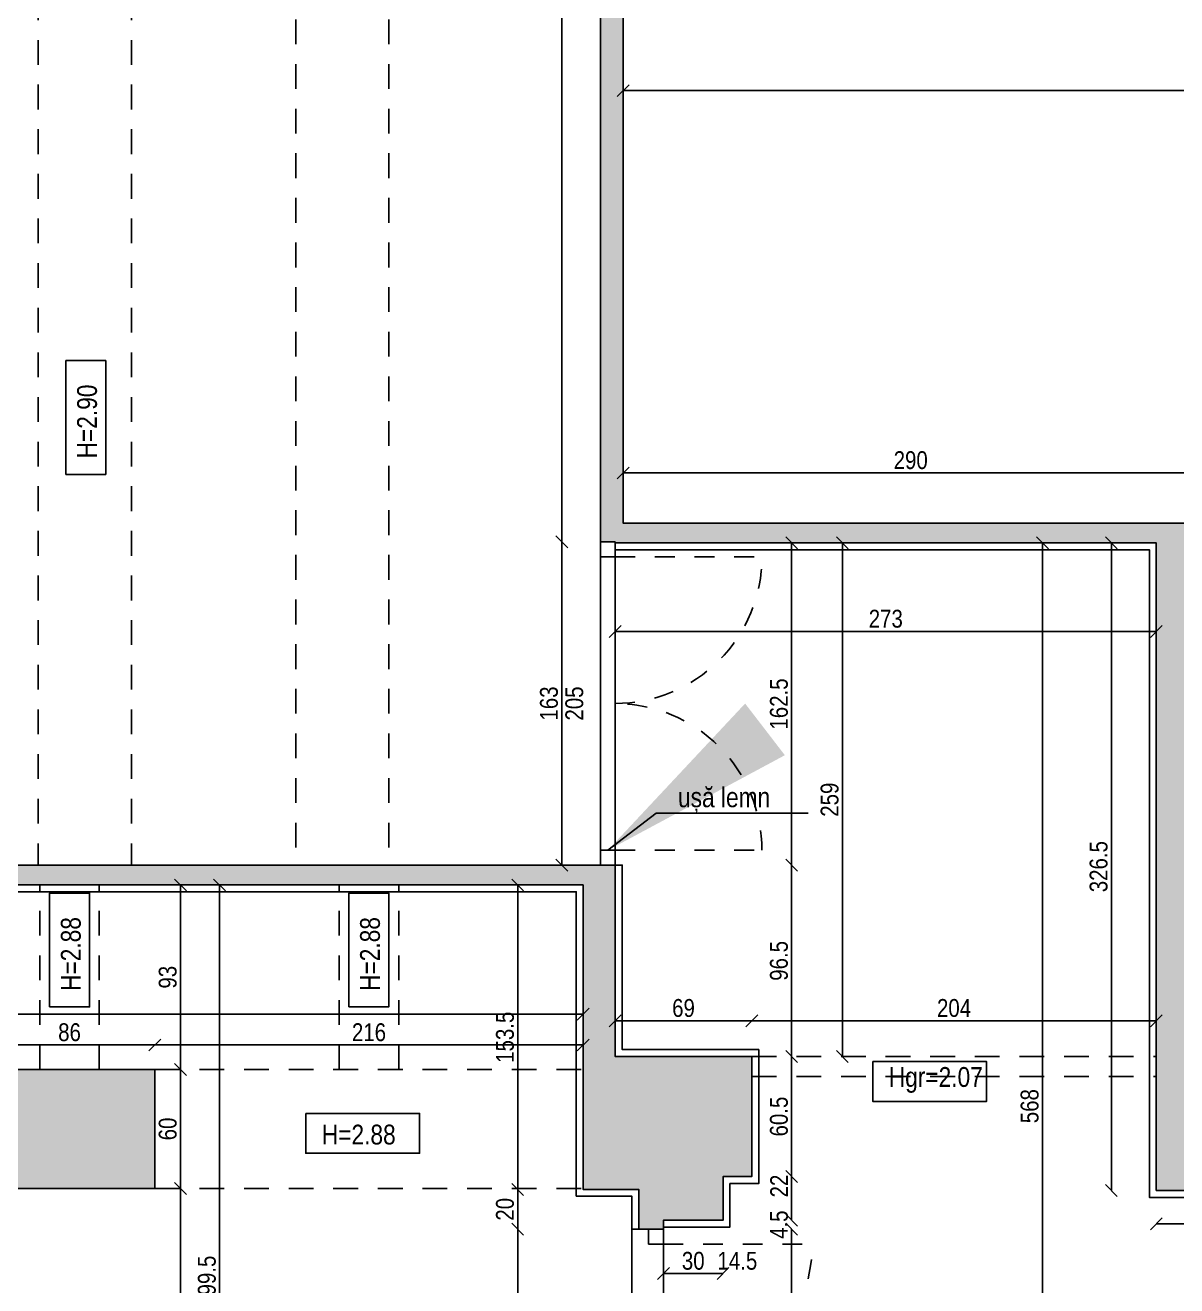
# Model space of a CAD drawing. Header units: metres. Extents: x 493 to 630, y -132 to -15.
# Drawn here: x 526.64 to 532.45, y -90.17 to -83.81 of the extents above; entities that cross this region are included whole.
import ezdxf
from ezdxf import colors
from ezdxf.entities.mleader import LeaderData, LeaderLine
from ezdxf.math import Vec2, Vec3

# ---------------------------------------------------------------- set-up
doc = ezdxf.new("R2010")
doc.units = ezdxf.units.M
doc.header["$MEASUREMENT"] = 0
doc.header["$PDMODE"] = 3
doc.linetypes.add('HIDDEN', pattern=[0.375, 0.25, -0.125])
doc.linetypes.add('HIDDEN2', pattern=[0.1875, 0.125, -0.0625])
for name, color, linetype in [('a_caramida', 2, 'Continuous'), ('a_cote_50', 9, 'Continuous'), ('a_grinzi', 253, 'HIDDEN'), ('a_pereti_hasuri', 253, 'Continuous'), ('a_punctat', 40, 'HIDDEN2'), ('a_tamplarie_usi', 6, 'Continuous'), ('a_text', 7, 'Continuous'), ('a_vederi', 74, 'Continuous')]:
    doc.layers.add(name, color=color, linetype=linetype)
doc.layers.add('a_suprafete', color=7, linetype='Continuous', plot=False)
doc.styles.get("Standard").update_dxf_attribs({"font": 'ARIALN.TTF'})
doc.dimstyles.new('50 cote', dxfattribs={"dimtxt": 0.09, "dimasz": 0.06, "dimexe": 0, "dimexo": 0, "dimgap": 0.018, "dimtad": 1, "dimdec": 1, "dimlfac": 100, "dimrnd": 0.5, "dimdsep": 46, "dimtxsty": 'Standard', "dimblk": 'OBLIQUE', "dimcen": 0.00045, "dimclrd": 256, "dimclrt": 4, "dimadec": 1, "dimazin": 0, "dimtfac": 1, "dimtdec": 1, "dimtix": 1, "dimtofl": 0, "dimtmove": 0, "dimatfit": 3, "dimldrblk": 'OBLIQUE', "dimfxl": 0, "dimtolj": 1, "dimtzin": 0, "dimarcsym": 0})
pattern_1 = [(45, (-4876.954644, 8292.469365), (-0.04419417382, 0.04419417382), []), (45, (-4876.91045, 8292.469365), (-0.04419417382, 0.04419417382), [0.03125, -0.015625])]

# ---------------------------------------------------------------- blocks, each defined once
blk = doc.blocks.new('_Oblique')
at = {"color": 0, "linetype": 'ByBlock', "lineweight": -2}
blk.add_line((-0.5, -0.5), (0.5, 0.5), dxfattribs=at)
blk = doc.blocks.new('*D301')
at = {"layer": 'a_cote_50', "lineweight": -2, "ltscale": 0.3}
blk.add_line((539.0048, -84.1399), (529.6548, -84.1399), dxfattribs=at)
at = {"layer": 'Defpoints', "color": 0, "ltscale": 0.3}
for p in [(529.6548, -84.1399), (529.6548, -84.5346), (539.0048, -84.5346)]:
    blk.add_point(p, dxfattribs=at)
at = {"layer": 'a_cote_50', "lineweight": -2, "ltscale": 0.3, "xscale": 0.06, "yscale": 0.06, "zscale": 0.06, "rotation": 180}
blk.add_blockref('_Oblique', (529.6548, -84.1399), dxfattribs=at)
at = {"layer": 'a_cote_50', "lineweight": -2, "ltscale": 0.3, "xscale": 0.06, "yscale": 0.06, "zscale": 0.06}
blk.add_blockref('_Oblique', (539.0048, -84.1399), dxfattribs=at)
at = {"layer": 'a_cote_50', "color": 4, "ltscale": 0.3, "insert": (534.3298, -84.076), "char_height": 0.09, "attachment_point": 5}
blk.add_mtext('\\A1;935', dxfattribs=at)
blk = doc.blocks.new('*D294')
at = {"layer": 'a_cote_50', "lineweight": -2, "ltscale": 0.3}
blk.add_line((533.5273, -80.1196), (533.5273, -86.3196), dxfattribs=at)
at = {"layer": 'Defpoints', "color": 0, "ltscale": 0.3}
for p in [(530.06, -80.1196), (530.06, -86.3196), (533.5273, -86.3196)]:
    blk.add_point(p, dxfattribs=at)
at = {"layer": 'a_cote_50', "lineweight": -2, "ltscale": 0.3, "xscale": 0.06, "yscale": 0.06, "zscale": 0.06}
for p, rotation in [((533.5273, -80.1196), 90), ((533.5273, -86.3196), 270)]:
    blk.add_blockref('_Oblique', p, dxfattribs=dict(at, rotation=rotation))
at = {"layer": 'a_cote_50', "color": 4, "ltscale": 0.3, "insert": (533.4634, -83.2196), "char_height": 0.09, "attachment_point": 5, "rotation": 90}
blk.add_mtext('\\A1;620', dxfattribs=at)
blk = doc.blocks.new('*D295')
at = {"layer": 'a_cote_50', "lineweight": -2, "ltscale": 0.3}
blk.add_line((533.5273, -86.3196), (533.5273, -89.1196), dxfattribs=at)
at = {"layer": 'Defpoints', "color": 0, "ltscale": 0.3}
for p in [(529.77, -86.3196), (532.67, -89.1196), (533.5273, -89.1196)]:
    blk.add_point(p, dxfattribs=at)
at = {"layer": 'a_cote_50', "lineweight": -2, "ltscale": 0.3, "xscale": 0.06, "yscale": 0.06, "zscale": 0.06}
for p, rotation in [((533.5273, -86.3196), 90), ((533.5273, -89.1196), 270)]:
    blk.add_blockref('_Oblique', p, dxfattribs=dict(at, rotation=rotation))
at = {"layer": 'a_cote_50', "color": 4, "ltscale": 0.3, "insert": (533.4634, -87.7196), "char_height": 0.09, "attachment_point": 5, "rotation": 90}
blk.add_mtext('\\A1;280', dxfattribs=at)
blk = doc.blocks.new('*D297')
at = {"layer": 'a_cote_50', "lineweight": -2, "ltscale": 0.3}
blk.add_line((532.5548, -86.0673), (529.6548, -86.0673), dxfattribs=at)
at = {"layer": 'Defpoints', "color": 0, "ltscale": 0.3}
for p in [(529.6548, -86.0673), (529.6548, -86.3196), (532.5548, -86.3196)]:
    blk.add_point(p, dxfattribs=at)
at = {"layer": 'a_cote_50', "lineweight": -2, "ltscale": 0.3, "xscale": 0.06, "yscale": 0.06, "zscale": 0.06, "rotation": 180}
blk.add_blockref('_Oblique', (529.6548, -86.0673), dxfattribs=at)
at = {"layer": 'a_cote_50', "lineweight": -2, "ltscale": 0.3, "xscale": 0.06, "yscale": 0.06, "zscale": 0.06}
blk.add_blockref('_Oblique', (532.5548, -86.0673), dxfattribs=at)
at = {"layer": 'a_cote_50', "color": 4, "ltscale": 0.3, "insert": (531.1048, -86.0033), "char_height": 0.09, "attachment_point": 5}
blk.add_mtext('\\A1;290', dxfattribs=at)
blk = doc.blocks.new('*D264')
at = {"layer": 'a_cote_50', "lineweight": -2, "ltscale": 0.3}
blk.add_line((529.345, -80.1146), (529.345, -86.4146), dxfattribs=at)
at = {"layer": 'Defpoints', "color": 0, "ltscale": 0.3}
for p in [(529.5398, -80.1146), (529.345, -86.4146), (529.5398, -86.4146)]:
    blk.add_point(p, dxfattribs=at)
at = {"layer": 'a_cote_50', "lineweight": -2, "ltscale": 0.3, "xscale": 0.06, "yscale": 0.06, "zscale": 0.06}
for p, rotation in [((529.345, -80.1146), 90), ((529.345, -86.4146), 270)]:
    blk.add_blockref('_Oblique', p, dxfattribs=dict(at, rotation=rotation))
at = {"layer": 'a_cote_50', "color": 4, "ltscale": 0.3, "insert": (529.281, -83.2646), "char_height": 0.09, "attachment_point": 5, "rotation": 90}
blk.add_mtext('\\A1;630', dxfattribs=at)
blk = doc.blocks.new('*D265')
at = {"layer": 'a_cote_50', "lineweight": -2, "ltscale": 0.3}
blk.add_line((529.345, -86.4146), (529.345, -88.0446), dxfattribs=at)
at = {"layer": 'Defpoints', "color": 0, "ltscale": 0.3}
for p in [(529.5398, -86.4146), (529.345, -88.0446), (529.3476, -88.0446)]:
    blk.add_point(p, dxfattribs=at)
at = {"layer": 'a_cote_50', "lineweight": -2, "ltscale": 0.3, "xscale": 0.06, "yscale": 0.06, "zscale": 0.06}
for p, rotation in [((529.345, -86.4146), 90), ((529.345, -88.0446), 270)]:
    blk.add_blockref('_Oblique', p, dxfattribs=dict(at, rotation=rotation))
at = {"layer": 'a_cote_50', "color": 4, "ltscale": 0.3, "char_height": 0.09, "attachment_point": 5, "rotation": 90}
for s, insert in [('\\A1;163', (529.281, -87.2296)), ('\\A1;205', (529.4089, -87.2296))]:
    blk.add_mtext(s, dxfattribs=dict(at, insert=insert))
blk = doc.blocks.new('*D345')
at = {"layer": 'a_cote_50', "lineweight": -2, "ltscale": 0.3}
blk.add_line((529.123, -91.5296), (529.123, -89.8796), dxfattribs=at)
at = {"layer": 'Defpoints', "color": 0, "ltscale": 0.3}
for p in [(529.123, -89.8796), (529.7, -89.8796), (529.7, -91.5296)]:
    blk.add_point(p, dxfattribs=at)
at = {"layer": 'a_cote_50', "lineweight": -2, "ltscale": 0.3, "xscale": 0.06, "yscale": 0.06, "zscale": 0.06}
for p, rotation in [((529.123, -89.8796), 90), ((529.123, -91.5296), 270)]:
    blk.add_blockref('_Oblique', p, dxfattribs=dict(at, rotation=rotation))
at = {"layer": 'a_cote_50', "color": 4, "ltscale": 0.3, "char_height": 0.09, "attachment_point": 5, "rotation": 90}
for s, insert in [('\\A1;165', (529.0591, -90.7046)), ('\\A1;262', (529.187, -90.7046))]:
    blk.add_mtext(s, dxfattribs=dict(at, insert=insert))
blk = doc.blocks.new('*D346')
at = {"layer": 'a_cote_50', "lineweight": -2, "ltscale": 0.3}
blk.add_line((529.123, -89.8796), (529.123, -89.6796), dxfattribs=at)
at = {"layer": 'Defpoints', "color": 0, "ltscale": 0.3}
for p in [(529.123, -89.6796), (529.7, -89.6796), (529.7, -89.8796)]:
    blk.add_point(p, dxfattribs=at)
at = {"layer": 'a_cote_50', "lineweight": -2, "ltscale": 0.3, "xscale": 0.06, "yscale": 0.06, "zscale": 0.06}
for p, rotation in [((529.123, -89.6796), 90), ((529.123, -89.8796), 270)]:
    blk.add_blockref('_Oblique', p, dxfattribs=dict(at, rotation=rotation))
at = {"layer": 'a_cote_50', "color": 4, "ltscale": 0.3, "insert": (529.0591, -89.7796), "char_height": 0.09, "attachment_point": 5, "rotation": 90}
blk.add_mtext('\\A1;20', dxfattribs=at)
blk = doc.blocks.new('*D347')
at = {"layer": 'a_cote_50', "lineweight": -2, "ltscale": 0.3}
blk.add_line((529.123, -89.6796), (529.123, -88.1446), dxfattribs=at)
at = {"layer": 'Defpoints', "color": 0, "ltscale": 0.3}
for p in [(529.123, -88.1446), (529.42, -88.1446), (529.7, -89.6796)]:
    blk.add_point(p, dxfattribs=at)
at = {"layer": 'a_cote_50', "lineweight": -2, "ltscale": 0.3, "xscale": 0.06, "yscale": 0.06, "zscale": 0.06}
for p, rotation in [((529.123, -88.1446), 90), ((529.123, -89.6796), 270)]:
    blk.add_blockref('_Oblique', p, dxfattribs=dict(at, rotation=rotation))
at = {"layer": 'a_cote_50', "color": 4, "ltscale": 0.3, "insert": (529.0591, -88.9121), "char_height": 0.09, "attachment_point": 5, "rotation": 90}
blk.add_mtext('\\A1;153.5', dxfattribs=at)
blk = doc.blocks.new('*D348')
at = {"layer": 'a_cote_50', "lineweight": -2, "ltscale": 0.3}
blk.add_line((527.4225, -89.6746), (527.4225, -91.7346), dxfattribs=at)
at = {"layer": 'Defpoints', "color": 0, "ltscale": 0.3}
for p in [(527.3777, -89.6746), (527.3777, -91.7346), (527.4225, -91.7346)]:
    blk.add_point(p, dxfattribs=at)
at = {"layer": 'a_cote_50', "lineweight": -2, "ltscale": 0.3, "xscale": 0.06, "yscale": 0.06, "zscale": 0.06}
for p, rotation in [((527.4225, -89.6746), 90), ((527.4225, -91.7346), 270)]:
    blk.add_blockref('_Oblique', p, dxfattribs=dict(at, rotation=rotation))
at = {"layer": 'a_cote_50', "color": 4, "ltscale": 0.3, "insert": (527.3585, -90.7046), "char_height": 0.09, "attachment_point": 5, "rotation": 90}
blk.add_mtext('\\A1;206', dxfattribs=at)
blk = doc.blocks.new('*D349')
at = {"layer": 'a_cote_50', "lineweight": -2, "ltscale": 0.3}
blk.add_line((527.4225, -89.6746), (527.4225, -89.0746), dxfattribs=at)
at = {"layer": 'Defpoints', "color": 0, "ltscale": 0.3}
for p in [(527.4178, -89.0746), (527.4225, -89.0746), (527.3777, -89.6746)]:
    blk.add_point(p, dxfattribs=at)
at = {"layer": 'a_cote_50', "lineweight": -2, "ltscale": 0.3, "xscale": 0.06, "yscale": 0.06, "zscale": 0.06}
for p, rotation in [((527.4225, -89.0746), 90), ((527.4225, -89.6746), 270)]:
    blk.add_blockref('_Oblique', p, dxfattribs=dict(at, rotation=rotation))
at = {"layer": 'a_cote_50', "color": 4, "ltscale": 0.3, "insert": (527.3585, -89.3746), "char_height": 0.09, "attachment_point": 5, "rotation": 90}
blk.add_mtext('\\A1;60', dxfattribs=at)
blk = doc.blocks.new('*D350')
at = {"layer": 'a_cote_50', "lineweight": -2, "ltscale": 0.3}
blk.add_line((527.4225, -89.0746), (527.4225, -88.1446), dxfattribs=at)
at = {"layer": 'Defpoints', "color": 0, "ltscale": 0.3}
for p in [(527.4178, -88.1446), (527.4225, -88.1446), (527.4178, -89.0746)]:
    blk.add_point(p, dxfattribs=at)
at = {"layer": 'a_cote_50', "lineweight": -2, "ltscale": 0.3, "xscale": 0.06, "yscale": 0.06, "zscale": 0.06}
for p, rotation in [((527.4225, -88.1446), 90), ((527.4225, -89.0746), 270)]:
    blk.add_blockref('_Oblique', p, dxfattribs=dict(at, rotation=rotation))
at = {"layer": 'a_cote_50', "color": 4, "ltscale": 0.3, "insert": (527.3585, -88.6096), "char_height": 0.09, "attachment_point": 5, "rotation": 90}
blk.add_mtext('\\A1;93', dxfattribs=at)
blk = doc.blocks.new('*D351')
at = {"layer": 'a_cote_50', "lineweight": -2, "ltscale": 0.3}
blk.add_line((529.4531, -88.9512), (527.2931, -88.9512), dxfattribs=at)
at = {"layer": 'Defpoints', "color": 0, "ltscale": 0.3}
for p in [(527.2931, -88.9471), (527.2931, -88.9512), (529.4531, -88.9471)]:
    blk.add_point(p, dxfattribs=at)
at = {"layer": 'a_cote_50', "lineweight": -2, "ltscale": 0.3, "xscale": 0.06, "yscale": 0.06, "zscale": 0.06, "rotation": 180}
blk.add_blockref('_Oblique', (527.2931, -88.9512), dxfattribs=at)
at = {"layer": 'a_cote_50', "lineweight": -2, "ltscale": 0.3, "xscale": 0.06, "yscale": 0.06, "zscale": 0.06}
blk.add_blockref('_Oblique', (529.4531, -88.9512), dxfattribs=at)
at = {"layer": 'a_cote_50', "color": 4, "ltscale": 0.3, "insert": (528.3731, -88.8873), "char_height": 0.09, "attachment_point": 5}
blk.add_mtext('\\A1;216', dxfattribs=at)
blk = doc.blocks.new('*D352')
at = {"layer": 'a_cote_50', "lineweight": -2, "ltscale": 0.3}
blk.add_line((527.2931, -88.9512), (526.4331, -88.9512), dxfattribs=at)
at = {"layer": 'Defpoints', "color": 0, "ltscale": 0.3}
for p in [(526.4331, -88.9512), (527.2931, -88.9471), (526.4331, -89.1446)]:
    blk.add_point(p, dxfattribs=at)
at = {"layer": 'a_cote_50', "lineweight": -2, "ltscale": 0.3, "xscale": 0.06, "yscale": 0.06, "zscale": 0.06, "rotation": 180}
blk.add_blockref('_Oblique', (526.4331, -88.9512), dxfattribs=at)
at = {"layer": 'a_cote_50', "lineweight": -2, "ltscale": 0.3, "xscale": 0.06, "yscale": 0.06, "zscale": 0.06}
blk.add_blockref('_Oblique', (527.2931, -88.9512), dxfattribs=at)
at = {"layer": 'a_cote_50', "color": 4, "ltscale": 0.3, "insert": (526.8631, -88.8873), "char_height": 0.09, "attachment_point": 5}
blk.add_mtext('\\A1;86', dxfattribs=at)
blk = doc.blocks.new('*D360')
at = {"layer": 'a_cote_50', "lineweight": -2, "ltscale": 0.3}
blk.add_line((527.6198, -88.1446), (527.6198, -92.1396), dxfattribs=at)
at = {"layer": 'Defpoints', "color": 0, "ltscale": 0.3}
for p in [(527.4178, -88.1446), (527.4178, -92.1396), (527.6198, -92.1396)]:
    blk.add_point(p, dxfattribs=at)
at = {"layer": 'a_cote_50', "lineweight": -2, "ltscale": 0.3, "xscale": 0.06, "yscale": 0.06, "zscale": 0.06}
for p, rotation in [((527.6198, -88.1446), 90), ((527.6198, -92.1396), 270)]:
    blk.add_blockref('_Oblique', p, dxfattribs=dict(at, rotation=rotation))
at = {"layer": 'a_cote_50', "color": 4, "ltscale": 0.3, "insert": (527.5559, -90.1421), "char_height": 0.09, "attachment_point": 5, "rotation": 90}
blk.add_mtext('\\A1;399.5', dxfattribs=at)
blk = doc.blocks.new('*D361')
at = {"layer": 'a_cote_50', "lineweight": -2, "ltscale": 0.3}
blk.add_line((529.4531, -88.7961), (518.3331, -88.7961), dxfattribs=at)
at = {"layer": 'Defpoints', "color": 0, "ltscale": 0.3}
for p in [(518.3331, -88.7961), (518.3331, -88.9512), (529.4531, -88.9512)]:
    blk.add_point(p, dxfattribs=at)
at = {"layer": 'a_cote_50', "lineweight": -2, "ltscale": 0.3, "xscale": 0.06, "yscale": 0.06, "zscale": 0.06, "rotation": 180}
blk.add_blockref('_Oblique', (518.3331, -88.7961), dxfattribs=at)
at = {"layer": 'a_cote_50', "lineweight": -2, "ltscale": 0.3, "xscale": 0.06, "yscale": 0.06, "zscale": 0.06}
blk.add_blockref('_Oblique', (529.4531, -88.7961), dxfattribs=at)
at = {"layer": 'a_cote_50', "color": 4, "ltscale": 0.3, "insert": (524.1824, -88.733), "char_height": 0.09, "attachment_point": 5}
blk.add_mtext('\\A1;1112', dxfattribs=at)
blk = doc.blocks.new('*D620')
at = {"layer": 'a_cote_50', "lineweight": -2, "ltscale": 0.3}
blk.add_line((530.5045, -91.5296), (530.5045, -89.8796), dxfattribs=at)
at = {"layer": 'Defpoints', "color": 0, "ltscale": 0.3}
for p in [(529.8581, -89.8796), (530.5045, -89.8796), (529.9783, -91.5296)]:
    blk.add_point(p, dxfattribs=at)
at = {"layer": 'a_cote_50', "lineweight": -2, "ltscale": 0.3, "xscale": 0.06, "yscale": 0.06, "zscale": 0.06}
for p, rotation in [((530.5045, -89.8796), 90), ((530.5045, -91.5296), 270)]:
    blk.add_blockref('_Oblique', p, dxfattribs=dict(at, rotation=rotation))
at = {"layer": 'a_cote_50', "color": 4, "ltscale": 0.3, "insert": (530.4406, -90.7046), "char_height": 0.09, "attachment_point": 5, "rotation": 90}
blk.add_mtext('\\A1;165', dxfattribs=at)
blk = doc.blocks.new('*D621')
at = {"layer": 'Defpoints', "color": 0, "ltscale": 0.3}
for p in [(530.1583, -89.8346), (530.5045, -89.8346), (529.8581, -89.8796)]:
    blk.add_point(p, dxfattribs=at)
at = {"layer": 'a_cote_50', "color": 4, "ltscale": 0.3, "insert": (530.4408, -89.8571), "char_height": 0.09, "attachment_point": 5, "rotation": 90}
blk.add_mtext('\\A1;4.5', dxfattribs=at)
blk = doc.blocks.new('*D622')
at = {"layer": 'a_cote_50', "lineweight": -2, "ltscale": 0.3}
blk.add_line((530.5045, -89.8346), (530.5045, -89.6146), dxfattribs=at)
at = {"layer": 'Defpoints', "color": 0, "ltscale": 0.3}
for p in [(530.1583, -89.6146), (530.5045, -89.6146), (530.1583, -89.8346)]:
    blk.add_point(p, dxfattribs=at)
at = {"layer": 'a_cote_50', "lineweight": -2, "ltscale": 0.3, "xscale": 0.06, "yscale": 0.06, "zscale": 0.06}
for p, rotation in [((530.5045, -89.6146), 90), ((530.5045, -89.8346), 270)]:
    blk.add_blockref('_Oblique', p, dxfattribs=dict(at, rotation=rotation))
at = {"layer": 'a_cote_50', "color": 4, "ltscale": 0.3, "insert": (530.4414, -89.6624), "char_height": 0.09, "attachment_point": 5, "rotation": 90}
blk.add_mtext('\\A1;22', dxfattribs=at)
blk = doc.blocks.new('*D623')
at = {"layer": 'a_cote_50', "lineweight": -2, "ltscale": 0.3}
blk.add_line((530.5045, -89.6146), (530.5045, -89.0096), dxfattribs=at)
at = {"layer": 'Defpoints', "color": 0, "ltscale": 0.3}
for p in [(530.3033, -89.0096), (530.5045, -89.0096), (530.1583, -89.6146)]:
    blk.add_point(p, dxfattribs=at)
at = {"layer": 'a_cote_50', "lineweight": -2, "ltscale": 0.3, "xscale": 0.06, "yscale": 0.06, "zscale": 0.06}
for p, rotation in [((530.5045, -89.0096), 90), ((530.5045, -89.6146), 270)]:
    blk.add_blockref('_Oblique', p, dxfattribs=dict(at, rotation=rotation))
at = {"layer": 'a_cote_50', "color": 4, "ltscale": 0.3, "insert": (530.4406, -89.3121), "char_height": 0.09, "attachment_point": 5, "rotation": 90}
blk.add_mtext('\\A1;60.5', dxfattribs=at)
blk = doc.blocks.new('*D624')
at = {"layer": 'a_cote_50', "lineweight": -2, "ltscale": 0.3}
blk.add_line((530.5045, -89.0096), (530.5045, -88.0446), dxfattribs=at)
at = {"layer": 'Defpoints', "color": 0, "ltscale": 0.3}
for p in [(529.6148, -88.0446), (530.5045, -88.0446), (530.3033, -89.0096)]:
    blk.add_point(p, dxfattribs=at)
at = {"layer": 'a_cote_50', "lineweight": -2, "ltscale": 0.3, "xscale": 0.06, "yscale": 0.06, "zscale": 0.06}
for p, rotation in [((530.5045, -88.0446), 90), ((530.5045, -89.0096), 270)]:
    blk.add_blockref('_Oblique', p, dxfattribs=dict(at, rotation=rotation))
at = {"layer": 'a_cote_50', "color": 4, "ltscale": 0.3, "insert": (530.4406, -88.5271), "char_height": 0.09, "attachment_point": 5, "rotation": 90}
blk.add_mtext('\\A1;96.5', dxfattribs=at)
blk = doc.blocks.new('*D625')
at = {"layer": 'a_cote_50', "lineweight": -2, "ltscale": 0.3}
blk.add_line((530.5045, -88.0446), (530.5045, -86.4196), dxfattribs=at)
at = {"layer": 'Defpoints', "color": 0, "ltscale": 0.3}
for p in [(530.4806, -86.4196), (530.5045, -86.4196), (529.6148, -88.0446)]:
    blk.add_point(p, dxfattribs=at)
at = {"layer": 'a_cote_50', "lineweight": -2, "ltscale": 0.3, "xscale": 0.06, "yscale": 0.06, "zscale": 0.06}
for p, rotation in [((530.5045, -86.4196), 90), ((530.5045, -88.0446), 270)]:
    blk.add_blockref('_Oblique', p, dxfattribs=dict(at, rotation=rotation))
at = {"layer": 'a_cote_50', "color": 4, "ltscale": 0.3, "insert": (530.4406, -87.2321), "char_height": 0.09, "attachment_point": 5, "rotation": 90}
blk.add_mtext('\\A1;162.5', dxfattribs=at)
blk = doc.blocks.new('*D628')
at = {"layer": 'a_cote_50', "lineweight": -2, "ltscale": 0.3}
blk.add_line((529.6148, -88.8292), (530.3033, -88.8292), dxfattribs=at)
at = {"layer": 'Defpoints', "color": 0, "ltscale": 0.3}
for p in [(530.3033, -88.8292), (529.6148, -89.0096), (530.3033, -89.0096)]:
    blk.add_point(p, dxfattribs=at)
at = {"layer": 'a_cote_50', "lineweight": -2, "ltscale": 0.3, "xscale": 0.06, "yscale": 0.06, "zscale": 0.06, "rotation": 180}
blk.add_blockref('_Oblique', (529.6148, -88.8292), dxfattribs=at)
at = {"layer": 'a_cote_50', "lineweight": -2, "ltscale": 0.3, "xscale": 0.06, "yscale": 0.06, "zscale": 0.06}
blk.add_blockref('_Oblique', (530.3033, -88.8292), dxfattribs=at)
at = {"layer": 'a_cote_50', "color": 4, "ltscale": 0.3, "insert": (529.9591, -88.7652), "char_height": 0.09, "attachment_point": 5}
blk.add_mtext('\\A1;69', dxfattribs=at)
blk = doc.blocks.new('*D629')
at = {"layer": 'a_cote_50', "lineweight": -2, "ltscale": 0.3}
blk.add_line((530.3033, -88.8292), (532.3433, -88.8292), dxfattribs=at)
at = {"layer": 'Defpoints', "color": 0, "ltscale": 0.3}
for p in [(532.3433, -88.8292), (530.3033, -89.0096), (532.3433, -89.6846)]:
    blk.add_point(p, dxfattribs=at)
at = {"layer": 'a_cote_50', "lineweight": -2, "ltscale": 0.3, "xscale": 0.06, "yscale": 0.06, "zscale": 0.06, "rotation": 180}
blk.add_blockref('_Oblique', (530.3033, -88.8292), dxfattribs=at)
at = {"layer": 'a_cote_50', "lineweight": -2, "ltscale": 0.3, "xscale": 0.06, "yscale": 0.06, "zscale": 0.06}
blk.add_blockref('_Oblique', (532.3433, -88.8292), dxfattribs=at)
at = {"layer": 'a_cote_50', "color": 4, "ltscale": 0.3, "insert": (531.3233, -88.7652), "char_height": 0.09, "attachment_point": 5}
blk.add_mtext('\\A1;204', dxfattribs=at)
blk = doc.blocks.new('*D630')
at = {"layer": 'a_cote_50', "lineweight": -2, "ltscale": 0.3}
blk.add_line((529.8581, -90.1037), (530.1583, -90.1037), dxfattribs=at)
at = {"layer": 'Defpoints', "color": 0, "ltscale": 0.3}
for p in [(529.8581, -89.8346), (530.1583, -89.8346), (530.1583, -90.1037)]:
    blk.add_point(p, dxfattribs=at)
at = {"layer": 'a_cote_50', "lineweight": -2, "ltscale": 0.3, "xscale": 0.06, "yscale": 0.06, "zscale": 0.06, "rotation": 180}
blk.add_blockref('_Oblique', (529.8581, -90.1037), dxfattribs=at)
at = {"layer": 'a_cote_50', "lineweight": -2, "ltscale": 0.3, "xscale": 0.06, "yscale": 0.06, "zscale": 0.06}
blk.add_blockref('_Oblique', (530.1583, -90.1037), dxfattribs=at)
at = {"layer": 'a_cote_50', "color": 4, "ltscale": 0.3, "insert": (530.0082, -90.0398), "char_height": 0.09, "attachment_point": 5}
blk.add_mtext('\\A1;30', dxfattribs=at)
blk = doc.blocks.new('*D631')
at = {"layer": 'Defpoints', "color": 0, "ltscale": 0.3}
for p in [(530.3033, -89.6146), (530.1583, -89.8346), (530.3033, -90.1037)]:
    blk.add_point(p, dxfattribs=at)
at = {"layer": 'a_cote_50', "color": 4, "ltscale": 0.3, "insert": (530.2308, -90.0398), "char_height": 0.09, "attachment_point": 5}
blk.add_mtext('\\A1;14.5', dxfattribs=at)
blk = doc.blocks.new('*D632')
at = {"layer": 'a_cote_50', "lineweight": -2, "ltscale": 0.3}
blk.add_line((530.7601, -89.0096), (530.7601, -86.4196), dxfattribs=at)
at = {"layer": 'Defpoints', "color": 0, "ltscale": 0.3}
for p in [(530.3033, -86.4196), (530.7601, -86.4196), (530.3033, -89.0096)]:
    blk.add_point(p, dxfattribs=at)
at = {"layer": 'a_cote_50', "lineweight": -2, "ltscale": 0.3, "xscale": 0.06, "yscale": 0.06, "zscale": 0.06}
for p, rotation in [((530.7601, -86.4196), 90), ((530.7601, -89.0096), 270)]:
    blk.add_blockref('_Oblique', p, dxfattribs=dict(at, rotation=rotation))
at = {"layer": 'a_cote_50', "color": 4, "ltscale": 0.3, "insert": (530.6962, -87.7146), "char_height": 0.09, "attachment_point": 5, "rotation": 90}
blk.add_mtext('\\A1;259', dxfattribs=at)
blk = doc.blocks.new('*D633')
at = {"layer": 'a_cote_50', "lineweight": -2, "ltscale": 0.3}
blk.add_line((529.6148, -86.8665), (532.3433, -86.8665), dxfattribs=at)
at = {"layer": 'Defpoints', "color": 0, "ltscale": 0.3}
for p in [(529.6148, -86.4146), (532.3433, -86.4146), (532.3433, -86.8665)]:
    blk.add_point(p, dxfattribs=at)
at = {"layer": 'a_cote_50', "lineweight": -2, "ltscale": 0.3, "xscale": 0.06, "yscale": 0.06, "zscale": 0.06, "rotation": 180}
blk.add_blockref('_Oblique', (529.6148, -86.8665), dxfattribs=at)
at = {"layer": 'a_cote_50', "lineweight": -2, "ltscale": 0.3, "xscale": 0.06, "yscale": 0.06, "zscale": 0.06}
blk.add_blockref('_Oblique', (532.3433, -86.8665), dxfattribs=at)
at = {"layer": 'a_cote_50', "color": 4, "ltscale": 0.3, "insert": (530.9791, -86.8026), "char_height": 0.09, "attachment_point": 5}
blk.add_mtext('\\A1;273', dxfattribs=at)
blk = doc.blocks.new('*D634')
at = {"layer": 'a_cote_50', "lineweight": -2, "ltscale": 0.3}
blk.add_line((532.1166, -89.6846), (532.1166, -86.4196), dxfattribs=at)
at = {"layer": 'Defpoints', "color": 0, "ltscale": 0.3}
for p in [(532.1166, -86.4196), (532.3433, -86.4196), (532.3433, -89.6846)]:
    blk.add_point(p, dxfattribs=at)
at = {"layer": 'a_cote_50', "lineweight": -2, "ltscale": 0.3, "xscale": 0.06, "yscale": 0.06, "zscale": 0.06}
for p, rotation in [((532.1166, -86.4196), 90), ((532.1166, -89.6846), 270)]:
    blk.add_blockref('_Oblique', p, dxfattribs=dict(at, rotation=rotation))
at = {"layer": 'a_cote_50', "color": 4, "ltscale": 0.3, "insert": (532.0527, -88.0521), "char_height": 0.09, "attachment_point": 5, "rotation": 90}
blk.add_mtext('\\A1;326.5', dxfattribs=at)
blk = doc.blocks.new('*D635')
at = {"layer": 'a_cote_50', "lineweight": -2, "ltscale": 0.3}
blk.add_line((532.3433, -89.8524), (536.2298, -89.8524), dxfattribs=at)
at = {"layer": 'Defpoints', "color": 0, "ltscale": 0.3}
for p in [(532.3433, -89.6846), (536.2298, -89.6846), (536.2298, -89.8524)]:
    blk.add_point(p, dxfattribs=at)
at = {"layer": 'a_cote_50', "lineweight": -2, "ltscale": 0.3, "xscale": 0.06, "yscale": 0.06, "zscale": 0.06, "rotation": 180}
blk.add_blockref('_Oblique', (532.3433, -89.8524), dxfattribs=at)
at = {"layer": 'a_cote_50', "lineweight": -2, "ltscale": 0.3, "xscale": 0.06, "yscale": 0.06, "zscale": 0.06}
blk.add_blockref('_Oblique', (536.2298, -89.8524), dxfattribs=at)
at = {"layer": 'a_cote_50', "color": 4, "ltscale": 0.3, "insert": (534.2866, -89.7884), "char_height": 0.09, "attachment_point": 5}
blk.add_mtext('\\A1;388.5', dxfattribs=at)
blk = doc.blocks.new('*D639')
at = {"layer": 'a_cote_50', "lineweight": -2, "ltscale": 0.3}
blk.add_line((531.7689, -92.0996), (531.7689, -86.4196), dxfattribs=at)
at = {"layer": 'Defpoints', "color": 0, "ltscale": 0.3}
for p in [(531.7689, -86.4196), (532.3033, -86.4196), (532.3033, -92.0996)]:
    blk.add_point(p, dxfattribs=at)
at = {"layer": 'a_cote_50', "lineweight": -2, "ltscale": 0.3, "xscale": 0.06, "yscale": 0.06, "zscale": 0.06}
for p, rotation in [((531.7689, -86.4196), 90), ((531.7689, -92.0996), 270)]:
    blk.add_blockref('_Oblique', p, dxfattribs=dict(at, rotation=rotation))
at = {"layer": 'a_cote_50', "color": 4, "ltscale": 0.3, "insert": (531.7049, -89.2596), "char_height": 0.09, "attachment_point": 5, "rotation": 90}
blk.add_mtext('\\A1;568', dxfattribs=at)

msp = doc.modelspace()

# ---------------------------------------------------------------- hatches: boundary and pattern name
at = {"layer": 'a_pereti_hasuri', "ltscale": 0.3}
h = msp.add_hatch(dxfattribs=at)
h.set_pattern_fill('ANSI33', color=256, scale=0.25, style=0)
h.set_pattern_definition(pattern_1)
h.paths.add_polyline_path([(518.3431, -92.3746), (518.3431, -92.1146), (518.0481, -92.1146), (518.0481, -91.8245), (518.0181, -91.8245), (518.0181, -91.8045), (517.4785, -91.8045), (517.4785, -92.1945), (517.1835, -92.1945), (517.1835, -92.7946), (518.3431, -92.7946), (518.3431, -92.7696), (518.3431, -92.6696), (518.3431, -92.4396)])
h.paths.add_polyline_path([(518.4731, -89.1846), (518.3331, -89.1846), (518.3331, -88.1446), (529.4531, -88.1446), (529.4531, -89.6796), (529.7331, -89.6796), (529.7331, -89.8796), (529.7831, -89.8796), (529.8581, -89.8796), (529.8581, -89.8346), (530.1583, -89.8346), (530.1583, -89.6146), (530.3033, -89.6146), (530.3033, -89.0096), (529.6148, -89.0096), (529.6148, -88.0446), (529.5398, -88.0446), (518.3998, -88.0446), (518.3998, -80.1146), (518.3998, -79.6146), (518.3998, -79.5496), (518.3998, -79.3896), (517.4635, -79.3896), (517.4635, -80.0895), (517.5235, -80.0895), (517.7183, -80.0895), (517.7183, -80.5395), (518.0683, -80.5395), (518.0683, -85.0895), (517.6783, -85.0895), (517.6783, -85.5695), (516.9178, -85.5695), (516.9178, -85.9245), (517.3878, -85.9245), (517.3878, -86.0701), (518.1078, -86.0701), (518.1078, -89.1801), (517.3678, -89.1801), (517.3678, -89.4301), (516.796, -89.4301), (516.796, -89.7345), (517.4978, -89.7345), (517.4978, -90.1045), (518.0181, -90.1045), (518.0931, -90.1045), (518.0931, -89.6846), (518.4731, -89.6846), (518.4731, -89.6746)])
h.paths.add_polyline_path([(521.4098, -79.6146), (521.4098, -79.5496), (521.4098, -79.3896), (520.4798, -79.3896), (520.4798, -79.5496), (520.4798, -79.6146), (520.4798, -80.1146), (520.5298, -80.1146), (520.7248, -80.1146), (520.7248, -80.5546), (521.1848, -80.5546), (521.1848, -80.1196), (521.4098, -80.1196)], flags=17)
h.paths.add_polyline_path([(524.4061, -79.3896), (523.4898, -79.3896), (523.4898, -80.1196), (523.5398, -80.1196), (523.7198, -80.1196), (523.7198, -80.5396), (524.1648, -80.5396), (524.1648, -80.0896), (524.4061, -80.0896)])
h.paths.add_polyline_path([(527.4598, -79.3896), (526.4861, -79.3896), (526.4861, -80.0896), (526.7048, -80.0896), (526.7048, -80.5096), (527.1748, -80.5096), (527.1748, -80.1146), (527.4598, -80.1146)])
h.paths.add_polyline_path([(530.4498, -79.6296), (530.4498, -79.5646), (530.4498, -79.3896), (530.3498, -79.3896), (529.5398, -79.3896), (529.5398, -79.5496), (529.5398, -80.1196), (529.5398, -80.1546), (529.5398, -86.4146), (529.6148, -86.4146), (529.6148, -86.4196), (532.3433, -86.4196), (532.3433, -89.6846), (536.2298, -89.6846), (536.2298, -89.6096), (536.2748, -89.6096), (536.2748, -89.1196), (535.5448, -89.1196), (535.5448, -89.6196), (533.3948, -89.6196), (533.3948, -89.1196), (532.5548, -89.1196), (532.5548, -86.3196), (529.6548, -86.3196), (529.6548, -80.1196), (530.4498, -80.1196)])
h.paths.add_polyline_path([(527.3431, -92.4646), (527.3431, -92.3996), (527.3431, -92.1396), (527.0481, -92.1396), (527.0481, -91.7346), (526.5981, -91.7346), (526.5981, -92.1396), (526.3031, -92.1396), (526.3031, -92.4646), (526.3033, -92.4646), (526.3033, -92.6946), (526.3033, -92.7946), (527.3431, -92.7946), (527.3431, -92.6946)])
h.paths.add_polyline_path([(524.3531, -92.4646), (524.3531, -92.1396), (524.0581, -92.1396), (524.0581, -91.7296), (523.6081, -91.7296), (523.6081, -92.1096), (523.3131, -92.1096), (523.3131, -92.4346), (523.3133, -92.4346), (523.3133, -92.6646), (523.3133, -92.7946), (524.3531, -92.7946), (524.3531, -92.6946)])
h.paths.add_polyline_path([(521.3631, -92.4346), (521.3631, -92.1096), (521.0481, -92.1096), (521.0481, -91.7296), (520.5881, -91.7296), (520.5881, -92.1146), (520.2931, -92.1146), (520.2931, -92.4396), (520.2933, -92.4396), (520.2933, -92.6696), (520.2933, -92.7946), (521.3631, -92.7946), (521.3631, -92.7646), (521.3631, -92.6646)])
h = msp.add_hatch(dxfattribs=at)
h.set_pattern_fill('ANSI33', color=256, scale=0.25, style=0)
h.set_pattern_definition(pattern_1)
h.paths.add_polyline_path([(521.2731, -89.0746), (520.5631, -89.0746), (520.5631, -89.6746), (521.2731, -89.6746)])
h.paths.add_polyline_path([(524.2931, -89.0746), (523.4331, -89.0746), (523.4331, -89.6746), (524.2931, -89.6746)])
h.paths.add_polyline_path([(527.2931, -89.0746), (526.4331, -89.0746), (526.4331, -89.6746), (527.2931, -89.6746)])
edge = h.paths.add_edge_path()
edge.add_arc((526.961, -82.8646), 0.31, 0, 360)
edge = h.paths.add_edge_path()
edge.add_arc((529.9648, -82.8696), 0.31, 0, 360)
edge = h.paths.add_edge_path()
edge.add_arc((532.9847, -82.8857), 0.31, 0, 360)
edge = h.paths.add_edge_path()
edge.add_arc((536.0147, -82.8857), 0.31, 0, 360)

# ---------------------------------------------------------------- linework, layer by layer
at = {"layer": 'a_caramida', "ltscale": 0.3}
for points in [[(529.5398, -86.4196), (529.5398, -80.1196), (529.5398, -80.1196), (529.5398, -79.3896), (530.4498, -79.3896), (530.4498, -80.1196), (529.6548, -80.1196), (529.6548, -86.3196), (532.5548, -86.3196), (532.5548, -89.1196), (533.3948, -89.1196), (533.3948, -89.6196), (535.5448, -89.6196), (535.5448, -89.1196), (536.2748, -89.1196), (536.2748, -89.6096), (536.2298, -89.6096), (536.2298, -89.6846), (532.3433, -89.6846), (532.3433, -86.4196), (529.6148, -86.4196), (529.6148, -86.4196)], [(518.3998, -88.0446), (529.6148, -88.0446), (529.6148, -89.0096), (530.3033, -89.0096), (530.3033, -89.6146), (530.1583, -89.6146), (530.1583, -89.8346), (529.8581, -89.8346), (529.8581, -89.8796), (529.7331, -89.8796), (529.7331, -89.6796), (529.4531, -89.6796), (529.4531, -88.1446), (518.3331, -88.1446)]]:
    msp.add_lwpolyline(points, dxfattribs=at)
msp.add_lwpolyline([(527.2931, -89.0746), (527.2931, -89.6746), (526.4331, -89.6746), (526.4331, -89.0746)], close=True, dxfattribs=at)
at = {"layer": 'a_grinzi', "ltscale": 0.5}
for p, q in [((530.3033, -89.0096), (532.3433, -89.0096)), ((527.2931, -89.0746), (529.4531, -89.0746)), ((530.3033, -89.1096), (532.3433, -89.1096)), ((527.2931, -89.6746), (529.4531, -89.6746))]:
    msp.add_line(p, q, dxfattribs=at)
for points in [[(526.7048, -80.5096), (526.7048, -88.0446)], [(527.1748, -80.5096), (527.1748, -88.0446)], [(528.0038, -83.1057), (528.0038, -88.0446)], [(528.4738, -83.1057), (528.4738, -88.0446)], [(526.7131, -89.0746), (526.7131, -88.1446)], [(527.0131, -89.0746), (527.0131, -88.1446)], [(528.2231, -89.0746), (528.2231, -88.1446)], [(528.5231, -89.0746), (528.5231, -88.1446)]]:
    msp.add_lwpolyline(points, dxfattribs=at)
at = {"layer": 'a_punctat', "ltscale": 0.5}
for points in [[(529.6148, -86.4896), (530.3548, -86.4896, -0.414214), (529.6148, -87.2296)], [(529.6148, -87.9696), (530.3548, -87.9696, 0.414214), (529.6148, -87.2296)], [(529.8581, -89.9546), (530.6081, -89.9546, -0.414214), (529.8581, -90.7046)]]:
    msp.add_lwpolyline(points, format="xyb", dxfattribs=at)
at = {"layer": 'a_suprafete', "ltscale": 0.3}
msp.add_lwpolyline([(529.5398, -80.1546), (529.5398, -88.0446), (518.3998, -88.0446), (518.3998, -80.1146), (520.7248, -80.1146), (520.7248, -80.5546), (521.1848, -80.5546), (521.1848, -80.1196), (523.7198, -80.1196), (523.7198, -80.5396), (524.1648, -80.5396), (524.1648, -80.0896), (526.7048, -80.0896), (526.7048, -80.5096), (527.1748, -80.5096), (527.1748, -80.1146), (529.5398, -80.1146)], close=True, dxfattribs=at)
for points in [[(538.2048, -83.7396), (538.2048, -83.8446), (539.0048, -83.8446), (539.0048, -84.5346), (539.1248, -84.5346), (539.1248, -89.2396), (538.1448, -89.2396), (538.1448, -89.6096), (536.2748, -89.6096), (536.2748, -89.1196), (535.5448, -89.1196), (535.5448, -89.6196), (533.3948, -89.6196), (533.3948, -89.1196), (532.5548, -89.1196), (532.5548, -86.3196), (529.6548, -86.3196), (529.6548, -80.1196)], [(539.2733, -89.7196), (532.3083, -89.7196), (532.3083, -86.4546), (529.6148, -86.4546), (529.6148, -88.0446), (529.6498, -88.0446), (529.6498, -88.9746), (530.3383, -88.9746), (530.3383, -89.6496), (530.1933, -89.6496), (530.1933, -89.8696), (529.8581, -89.8696), (529.8581, -91.4921), (530.0133, -91.4921), (530.0133, -91.6446), (530.1633, -91.6446), (530.1633, -92.0646), (532.6333, -92.0646)], [(526.5657, -91.6996), (527.0831, -91.6996), (527.0831, -92.1062), (529.5565, -92.1062), (529.5565, -91.6946), (529.7013, -91.6946), (529.6981, -89.7131), (529.4181, -89.7131), (529.4181, -88.1785), (518.3696, -88.1785)]]:
    msp.add_lwpolyline(points, dxfattribs=at)
at = {"layer": 'a_tamplarie_usi', "ltscale": 0.3}
for points in [[(529.6148, -86.4146), (529.6148, -86.4896), (529.5398, -86.4896), (529.5398, -86.4146)], [(529.6148, -87.9696), (529.6148, -88.0446), (529.5398, -88.0446), (529.5398, -87.9696)], [(529.8581, -89.8796), (529.8581, -89.9546), (529.7831, -89.9546), (529.7831, -89.8796)]]:
    msp.add_lwpolyline(points, close=True, dxfattribs=at)
at = {"layer": 'a_text'}
for points in [[(526.8448, -86.0748), (526.8448, -85.5008), (527.046, -85.5008), (527.046, -86.0748)], [(526.7628, -88.7596), (526.7628, -88.1855), (526.9641, -88.1855), (526.9641, -88.7596)], [(528.2715, -88.7596), (528.2715, -88.1855), (528.4728, -88.1855), (528.4728, -88.7596)], [(530.9133, -89.0347), (531.4873, -89.0347), (531.4873, -89.2359), (530.9133, -89.2359)], [(528.0544, -89.2961), (528.6285, -89.2961), (528.6285, -89.4974), (528.0544, -89.4974)]]:
    msp.add_lwpolyline(points, close=True, dxfattribs=at)
at = {"layer": 'a_vederi', "ltscale": 0.3}
for points in [[(536.2298, -89.6846), (536.2298, -89.7196), (532.3083, -89.7196), (532.3083, -86.4546), (529.6498, -86.4546), (529.6148, -86.4546)], [(529.6148, -88.0446), (529.6498, -88.0446), (529.6498, -88.9746), (530.3383, -88.9746), (530.3383, -89.6496), (530.1933, -89.6496), (530.1933, -89.8696), (529.8931, -89.8696), (529.8581, -89.8696)], [(529.7331, -89.8796), (529.6981, -89.8796), (529.6981, -89.7131), (529.4531, -89.7131), (529.4181, -89.7131), (529.4181, -88.1785), (518.3696, -88.1785), (518.3696, -89.1501), (518.4731, -89.1501), (518.5081, -89.1501), (518.5081, -89.6846), (518.5081, -89.7196), (518.1259, -89.7196), (518.1259, -90.1045), (518.0931, -90.1045)]]:
    msp.add_lwpolyline(points, dxfattribs=at)

# ---------------------------------------------------------------- texts
at = {"layer": 'a_text', "char_height": 0.1, "width": 1.87247, "attachment_point": 7, "rotation": 90}
for s, insert in [('\\A1;H=2.90', (527.0028, -85.9941)), ('\\A1;H=2.88', (526.9209, -88.6788)), ('\\A1;H=2.88', (528.4296, -88.6788))]:
    msp.add_mtext(s, dxfattribs=dict(at, insert=insert))
at = {"layer": 'a_text', "char_height": 0.1, "width": 1.87247, "attachment_point": 7}
for s, insert in [('\\A1;Hgr=2.07', (530.9941, -89.1927)), ('\\A1;H=2.88', (528.1352, -89.4542))]:
    msp.add_mtext(s, dxfattribs=dict(at, insert=insert))

# ---------------------------------------------------------------- dimensions: what is measured, and where the dimension line sits
at = {"layer": 'a_cote_50', "ltscale": 0.3}
for base, p1, p2, angle, picture, middle in [((529.345, -86.4146), (529.5398, -80.1146), (529.5398, -86.4146), 270, '*D264', (529.281, -83.2646)), ((533.5273, -86.3196), (530.06, -80.1196), (530.06, -86.3196), 270, '*D294', (533.4634, -83.2196)), ((529.6548, -84.1399), (539.0048, -84.5346), (529.6548, -84.5346), 180, '*D301', (534.3298, -84.076)), ((529.6548, -86.0673), (532.5548, -86.3196), (529.6548, -86.3196), 180, '*D297', (531.1048, -86.0033)), ((530.7601, -86.4196), (530.3033, -89.0096), (530.3033, -86.4196), 90, '*D632', (530.6962, -87.7146)), ((531.7689, -86.4196), (532.3033, -92.0996), (532.3033, -86.4196), 90, '*D639', (531.7049, -89.2596)), ((532.1166, -86.4196), (532.3433, -89.6846), (532.3433, -86.4196), 90, '*D634', (532.0527, -88.0521)), ((527.6198, -92.1396), (527.4178, -88.1446), (527.4178, -92.1396), 270, '*D360', (527.5559, -90.1421)), ((527.2931, -88.9512), (529.4531, -88.9471), (527.2931, -88.9471), 180, '*D351', (528.3731, -88.8873)), ((527.4225, -91.7346), (527.3777, -89.6746), (527.3777, -91.7346), 270, '*D348', (527.3585, -90.7046))]:
    dim = msp.add_linear_dim(base=base, p1=p1, p2=p2, angle=angle, dimstyle='50 cote', dxfattribs=at)
    dim.commit()
    dim.dimension.update_dxf_attribs({"geometry": picture, "text_midpoint": middle})
for base, p1, p2, angle, picture, middle in [((533.5273, -89.1196), (529.77, -86.3196), (532.67, -89.1196), 270, '*D295', (533.4634, -87.7196)), ((530.5045, -86.4196), (529.6148, -88.0446), (530.4806, -86.4196), 90, '*D625', (530.4406, -87.2321)), ((530.5045, -88.0446), (530.3033, -89.0096), (529.6148, -88.0446), 90, '*D624', (530.4406, -88.5271)), ((527.4225, -88.1446), (527.4178, -89.0746), (527.4178, -88.1446), 270, '*D350', (527.3585, -88.6096)), ((529.123, -88.1446), (529.7, -89.6796), (529.42, -88.1446), 270, '*D347', (529.0591, -88.9121)), ((526.4331, -88.9512), (527.2931, -88.9471), (526.4331, -89.1446), 180, '*D352', (526.8631, -88.8873)), ((530.5045, -89.0096), (530.1583, -89.6146), (530.3033, -89.0096), 90, '*D623', (530.4406, -89.3121)), ((527.4225, -89.0746), (527.3777, -89.6746), (527.4178, -89.0746), 270, '*D349', (527.3585, -89.3746)), ((529.123, -89.6796), (529.7, -89.8796), (529.7, -89.6796), 270, '*D346', (529.0591, -89.7796)), ((530.5045, -89.8346), (529.8581, -89.8796), (530.1583, -89.8346), 90, '*D621', (530.4408, -89.8571)), ((530.5045, -89.8796), (529.9783, -91.5296), (529.8581, -89.8796), 90, '*D620', (530.4406, -90.7046))]:
    dim = msp.add_linear_dim(base=base, p1=p1, p2=p2, angle=angle, dimstyle='50 cote', override={"dimtmove": 1}, dxfattribs=at)
    dim.commit()
    dim.dimension.update_dxf_attribs({"geometry": picture, "text_midpoint": middle})
for base, p1, p2, text, picture, middle in [((529.345, -88.0446), (529.5398, -86.4146), (529.3476, -88.0446), '<>\\X205', '*D265', (529.345, -87.2296)), ((529.123, -89.8796), (529.7, -91.5296), (529.7, -89.8796), '<>\\X262', '*D345', (529.123, -90.7046))]:
    dim = msp.add_linear_dim(base=base, p1=p1, p2=p2, angle=270, text=text, dimstyle='50 cote', override={"dimtmove": 1}, dxfattribs=at)
    dim.commit()
    dim.dimension.update_dxf_attribs({"geometry": picture, "text_midpoint": middle})
for base, p1, p2, picture, middle in [((532.34332, -86.86651), (529.61479, -86.41458), (532.34332, -86.41458), '*D633', (530.97905, -86.80255)), ((530.30332, -88.8292), (529.61479, -89.00958), (530.30332, -89.00958), '*D628', (529.95905, -88.76525)), ((536.22979, -89.85237), (532.34332, -89.68458), (536.22979, -89.68458), '*D635', (534.28655, -89.78842)), ((530.1583, -90.1037), (529.8581, -89.8346), (530.1583, -89.8346), '*D630', (530.0082, -90.0398))]:
    dim = msp.add_linear_dim(base=base, p1=p1, p2=p2, dimstyle='50 cote', dxfattribs=at)
    dim.commit()
    dim.dimension.update_dxf_attribs({"geometry": picture, "text_midpoint": middle})
dim = msp.add_linear_dim(base=(518.3331, -88.7961), p1=(529.4531, -88.9512), p2=(518.3331, -88.9512), angle=180, dimstyle='50 cote', dxfattribs=at)
dim.commit()
dim.dimension.update_dxf_attribs({"geometry": '*D361', "text_midpoint": (524.1824, -88.7961), "dimtype": 128})
for base, p1, p2, picture, middle in [((532.3433, -88.8292), (530.3033, -89.0096), (532.3433, -89.6846), '*D629', (531.3233, -88.7652)), ((530.3033, -90.1037), (530.1583, -89.8346), (530.3033, -89.6146), '*D631', (530.2308, -90.0398))]:
    dim = msp.add_linear_dim(base=base, p1=p1, p2=p2, dimstyle='50 cote', override={"dimtmove": 1}, dxfattribs=at)
    dim.commit()
    dim.dimension.update_dxf_attribs({"geometry": picture, "text_midpoint": middle})
dim = msp.add_linear_dim(base=(530.5045, -89.6146), p1=(530.1583, -89.8346), p2=(530.1583, -89.6146), angle=90, dimstyle='50 cote', override={"dimtmove": 1}, dxfattribs=at)
dim.commit()
dim.dimension.update_dxf_attribs({"geometry": '*D622', "text_midpoint": (530.5045, -89.6624), "dimtype": 128})

# ---------------------------------------------------------------- leaders
ml = msp.add_multileader_mtext('Standard')
ml.set_content('{\\fArial Narrow|b0|i0|c238|p34;u}ș{\\fArial Narrow|b0|i0|c238|p34;ă lemn}', color=256)
ml.set_leader_properties()
ml.build(insert=Vec2(0, 0))
ml.multileader.update_dxf_attribs({"text_left_attachment_type": 6, "text_right_attachment_type": 6, "dogleg_length": 0.1, "arrow_head_size": 0})
ctx = ml.context
ctx.base_point, ctx.char_height, ctx.arrow_head_size, ctx.landing_gap_size, ctx.plane_origin = Vec3(529.9214, -87.7819), 0.1, 0, 0.01, Vec3(529.5773, -87.9696)
ctx.left_attachment, ctx.right_attachment = 6, 6
notes = []
notes.append((ctx, [(1, (1, 1, 0), (529.8214, -87.7819), (1, 0), 0.1, [(0, [(529.5773, -87.9696)], 0, [])])]))
ctx.mtext.insert, ctx.mtext.flow_direction = Vec3(529.9314, -87.6525), 5
for ctx, leaders in notes:
    for number, flags, end, landing, length, lines in leaders:
        leader = LeaderData()
        leader.index, (leader.has_last_leader_line, leader.has_dogleg_vector, leader.attachment_direction) = number, flags
        leader.last_leader_point, leader.dogleg_vector, leader.dogleg_length = Vec3(end), Vec3(landing), length
        for number, points, colour, breaks in lines:
            line = LeaderLine()
            line.index, line.vertices, line.color, line.breaks = number, Vec3.list(points), colors.encode_raw_color(colour), breaks
            leader.lines.append(line)
        ctx.leaders.append(leader)

doc.saveas('drawing.dxf')
